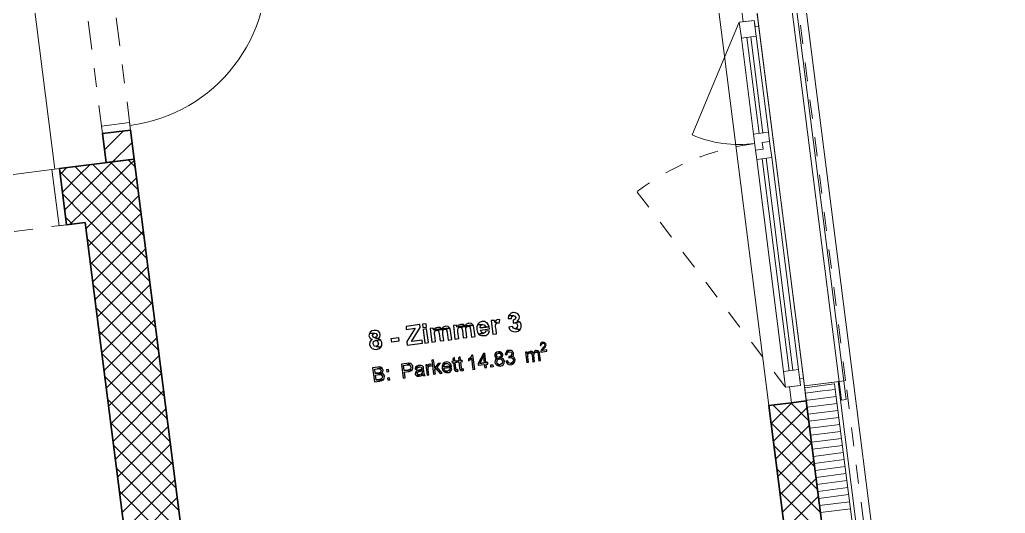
# Model space of a CAD drawing. Header units: metres. Extents: x 2713679.5 to 2713747.3, y 1226017.1 to 1226104.2.
# Drawn here: x 2713694.25 to 2713699.47, y 1226085.16 to 1226087.78 of the extents above; entities that cross this region are included whole.
import ezdxf

# ---------------------------------------------------------------- set-up
doc = ezdxf.new("R2010")
doc.units = ezdxf.units.M
doc.header["$MEASUREMENT"] = 0
doc.linetypes.add('Strich 2_1mm', pattern=[0.15, 0.1, -0.05])
doc.linetypes.add('Strichpunkt 3_1_1mm Achsen', pattern=[0.25, 0.15, -0.05, 0, -0.05])
doc.layers.add('plangrafiken', color=251, linetype='Continuous')
doc.layers.add('waende_stuetzen', color=250, linetype='Continuous')
doc.layers.add('texte', color=7, linetype='Continuous', true_color=0x000000)

msp = doc.modelspace()

# ---------------------------------------------------------------- linework, layer by layer
at = {"layer": 'plangrafiken', "color": 7, "linetype": 'Continuous', "lineweight": 13}
for p, q in [((2713698.3318, 1226087.9022), (2713698.6037, 1226085.7593)), ((2713698.6285, 1226085.7625), (2713698.3566, 1226087.9053)), ((2713698.6037, 1226085.7593), (2713698.6285, 1226085.7625))]:
    msp.add_line(p, q, dxfattribs=at)
at = {"layer": 'texte'}
for points in [[(2713696.8381, 1226086.2067), (2713696.8357, 1226086.1932), (2713696.854, 1226086.1932), (2713696.8565, 1226086.203), (2713696.865, 1226086.2079)], [(2713696.8638, 1226086.2238), (2713696.8614, 1226086.2238), (2713696.8491, 1226086.2189), (2713696.8479, 1226086.2177), (2713696.8393, 1226086.2091), (2713696.8381, 1226086.2067), (2713696.865, 1226086.2079), (2713696.8724, 1226086.2055), (2713696.8773, 1226086.1981), (2713696.8736, 1226086.1883), (2713696.8626, 1226086.1834), (2713696.8626, 1226086.1675), (2713696.8712, 1226086.17), (2713696.8968, 1226086.1749), (2713696.8846, 1226086.1798), (2713696.8858, 1226086.181), (2713696.8944, 1226086.1908), (2713696.8956, 1226086.2018), (2713696.8944, 1226086.2079), (2713696.8871, 1226086.2177), (2713696.876, 1226086.2226)], [(2713696.367, 1226086.1602), (2713696.2948, 1226086.1504), (2713696.2961, 1226086.1345), (2713696.3426, 1226086.1406), (2713696.2985, 1226086.0696), (2713696.301, 1226086.0513), (2713696.3817, 1226086.0611), (2713696.3793, 1226086.0782), (2713696.323, 1226086.0709), (2713696.3695, 1226086.1443)], [(2713696.4013, 1226086.1639), (2713696.3817, 1226086.1626), (2713696.3842, 1226086.1443), (2713696.4025, 1226086.1467)], [(2713696.5041, 1226086.1516), (2713696.4931, 1226086.1467), (2713696.4918, 1226086.1467), (2713696.4833, 1226086.1369), (2713696.5273, 1226086.1418), (2713696.5175, 1226086.1504), (2713696.5175, 1226086.1504)], [(2713696.5628, 1226086.1577), (2713696.5457, 1226086.1553), (2713696.5542, 1226086.0831), (2713696.5738, 1226086.0855), (2713696.5689, 1226086.121), (2713696.5689, 1226086.1235), (2713696.5689, 1226086.1357), (2713696.5726, 1226086.1431), (2713696.5812, 1226086.1467), (2713696.624, 1226086.1516), (2713696.6509, 1226086.1577), (2713696.6069, 1226086.1528), (2713696.564, 1226086.148)], [(2713696.5848, 1226086.1614), (2713696.5848, 1226086.1614), (2713696.5726, 1226086.1565), (2713696.564, 1226086.148), (2713696.6069, 1226086.1528), (2713696.5971, 1226086.1602)], [(2713696.624, 1226086.1516), (2713696.5812, 1226086.1467), (2713696.5861, 1226086.1455), (2713696.5897, 1226086.1418), (2713696.591, 1226086.1406), (2713696.5934, 1226086.1284), (2713696.5983, 1226086.0892), (2713696.6166, 1226086.0917), (2713696.613, 1226086.1259), (2713696.6118, 1226086.1284), (2713696.6118, 1226086.1406), (2713696.6166, 1226086.148)], [(2713696.6277, 1226086.1675), (2713696.6154, 1226086.1626), (2713696.6154, 1226086.1626), (2713696.6069, 1226086.1528), (2713696.6509, 1226086.1577), (2713696.6411, 1226086.1651), (2713696.6399, 1226086.1663)], [(2713696.6509, 1226086.1577), (2713696.624, 1226086.1516), (2713696.6326, 1226086.1492), (2713696.6326, 1226086.148), (2713696.6362, 1226086.1357), (2713696.6411, 1226086.0941), (2713696.6607, 1226086.0966), (2713696.6546, 1226086.1431), (2713696.6546, 1226086.1455)], [(2713696.6729, 1226086.159), (2713696.6693, 1226086.148), (2713696.6693, 1226086.1333), (2713696.6693, 1226086.1333), (2713696.6729, 1226086.1198), (2713696.6791, 1226086.11), (2713696.7072, 1226086.1149), (2713696.695, 1226086.1186), (2713696.695, 1226086.1198), (2713696.6888, 1226086.1308), (2713696.7366, 1226086.1369), (2713696.7353, 1226086.148), (2713696.6876, 1226086.1431), (2713696.6876, 1226086.1431), (2713696.6901, 1226086.1553), (2713696.6999, 1226086.1614)], [(2713696.6974, 1226086.1761), (2713696.6962, 1226086.1761), (2713696.6839, 1226086.1712), (2713696.6754, 1226086.1626), (2713696.6729, 1226086.159), (2713696.6999, 1226086.1614), (2713696.7109, 1226086.159), (2713696.7109, 1226086.1577), (2713696.717, 1226086.1467), (2713696.6876, 1226086.1431), (2713696.7353, 1226086.148), (2713696.7304, 1226086.1602), (2713696.7243, 1226086.1688), (2713696.7219, 1226086.17), (2713696.7109, 1226086.1761)], [(2713696.7635, 1226086.1822), (2713696.7463, 1226086.181), (2713696.7549, 1226086.1088), (2713696.7745, 1226086.1112), (2713696.772, 1226086.1333), (2713696.7696, 1226086.148), (2713696.7696, 1226086.1577), (2713696.7733, 1226086.1663), (2713696.7794, 1226086.1688), (2713696.7647, 1226086.1724)], [(2713696.7806, 1226086.1871), (2713696.772, 1226086.1834), (2713696.7647, 1226086.1724), (2713696.7794, 1226086.1688), (2713696.7892, 1226086.1675), (2713696.7928, 1226086.1847), (2713696.7928, 1226086.1847)], [(2713696.8589, 1226086.1504), (2713696.8406, 1226086.1467), (2713696.8442, 1226086.1357), (2713696.8528, 1226086.1272), (2713696.8638, 1226086.1235), (2713696.8773, 1226086.1223), (2713696.8773, 1226086.1223), (2713696.8895, 1226086.1259), (2713696.8993, 1226086.1345), (2713696.8748, 1226086.1382), (2713696.865, 1226086.1406)], [(2713696.8968, 1226086.1749), (2713696.8712, 1226086.17), (2713696.8809, 1226086.1675), (2713696.8858, 1226086.1565), (2713696.8858, 1226086.1565), (2713696.8834, 1226086.1443), (2713696.8748, 1226086.1382), (2713696.8993, 1226086.1345), (2713696.9054, 1226086.1455), (2713696.9054, 1226086.1577), (2713696.9054, 1226086.1614), (2713696.8993, 1226086.1724)], [(2713696.1003, 1226086.1125), (2713696.0978, 1226086.1002), (2713696.1027, 1226086.0892), (2713696.104, 1226086.088), (2713696.115, 1226086.0819), (2713696.1113, 1226086.0794), (2713696.104, 1226086.0696), (2713696.1027, 1226086.0672), (2713696.1015, 1226086.055), (2713696.1015, 1226086.0537), (2713696.1064, 1226086.0415), (2713696.115, 1226086.0329), (2713696.1248, 1226086.0293), (2713696.1382, 1226086.028), (2713696.1382, 1226086.028), (2713696.1517, 1226086.0329), (2713696.1602, 1226086.0403), (2713696.1358, 1226086.0439), (2713696.126, 1226086.0464), (2713696.1248, 1226086.0476), (2713696.1199, 1226086.0586), (2713696.1223, 1226086.0696), (2713696.1321, 1226086.0758), (2713696.1578, 1226086.0794), (2713696.1468, 1226086.0855), (2713696.1468, 1226086.0855), (2713696.1297, 1226086.0904), (2713696.1211, 1226086.0929), (2713696.1162, 1226086.1015), (2713696.1186, 1226086.11), (2713696.1272, 1226086.1149)], [(2713696.1248, 1226086.1296), (2713696.1138, 1226086.1272), (2713696.104, 1226086.1198), (2713696.1003, 1226086.1125), (2713696.1272, 1226086.1149), (2713696.1358, 1226086.1125), (2713696.1407, 1226086.1039), (2713696.1382, 1226086.0953), (2713696.1297, 1226086.0904), (2713696.1468, 1226086.0855), (2713696.1554, 1226086.0953), (2713696.1554, 1226086.0953), (2713696.1578, 1226086.1076), (2713696.1554, 1226086.1161), (2713696.148, 1226086.1259), (2713696.1382, 1226086.1296)], [(2713696.4037, 1226086.1369), (2713696.3854, 1226086.1345), (2713696.394, 1226086.0623), (2713696.4135, 1226086.0647)], [(2713696.4392, 1226086.1418), (2713696.4221, 1226086.1394), (2713696.4319, 1226086.0672), (2713696.4502, 1226086.0696), (2713696.4466, 1226086.1051), (2713696.4453, 1226086.1076), (2713696.4453, 1226086.1198), (2713696.4502, 1226086.1272), (2713696.4576, 1226086.1308), (2713696.5004, 1226086.1357), (2713696.5273, 1226086.1418), (2713696.4833, 1226086.1369), (2713696.4405, 1226086.132)], [(2713696.4625, 1226086.1455), (2713696.4613, 1226086.1455), (2713696.4502, 1226086.1418), (2713696.4405, 1226086.132), (2713696.4833, 1226086.1369), (2713696.4747, 1226086.1443)], [(2713696.5004, 1226086.1357), (2713696.4576, 1226086.1308), (2713696.4637, 1226086.1296), (2713696.4674, 1226086.1259), (2713696.4674, 1226086.1259), (2713696.4698, 1226086.1125), (2713696.4747, 1226086.0733), (2713696.4943, 1226086.0758), (2713696.4894, 1226086.11), (2713696.4894, 1226086.1125), (2713696.4894, 1226086.1247), (2713696.4931, 1226086.1333)], [(2713696.5273, 1226086.1418), (2713696.5004, 1226086.1357), (2713696.509, 1226086.1333), (2713696.509, 1226086.132), (2713696.5126, 1226086.1198), (2713696.5175, 1226086.0782), (2713696.5371, 1226086.0807), (2713696.531, 1226086.1272), (2713696.531, 1226086.1296)], [(2713696.7182, 1226086.1272), (2713696.7145, 1226086.1186), (2713696.7072, 1226086.1149), (2713696.6791, 1226086.11), (2713696.6839, 1226086.1063), (2713696.695, 1226086.1015), (2713696.7084, 1226086.1015), (2713696.717, 1226086.1027), (2713696.728, 1226086.1088), (2713696.7317, 1226086.1137), (2713696.7378, 1226086.1259)], [(2713696.1578, 1226086.0794), (2713696.1321, 1226086.0758), (2713696.1419, 1226086.0733), (2713696.148, 1226086.0623), (2713696.148, 1226086.0611), (2713696.1456, 1226086.0488), (2713696.1358, 1226086.0439), (2713696.1602, 1226086.0403), (2713696.1664, 1226086.0501), (2713696.1664, 1226086.0635), (2713696.1664, 1226086.066), (2713696.1602, 1226086.0782)], [(2713696.219, 1226086.0672), (2713696.2165, 1226086.0868), (2713696.2545, 1226086.0917), (2713696.2569, 1226086.0721), (2713696.219, 1226086.0672)], [(2713697.0204, 1226086.0672), (2713697.0143, 1226086.0647), (2713697.0094, 1226086.0611), (2713697.007, 1226086.0574), (2713697.0057, 1226086.0501), (2713697.0119, 1226086.0501), (2713697.0119, 1226086.0525), (2713697.0143, 1226086.0586), (2713697.0143, 1226086.0586), (2713697.0204, 1226086.0611), (2713697.0314, 1226086.0635), (2713697.0266, 1226086.066)], [(2713697.0314, 1226086.0635), (2713697.0204, 1226086.0611), (2713697.0217, 1226086.0611), (2713697.0278, 1226086.0599), (2713697.0278, 1226086.0599), (2713697.0314, 1226086.0537), (2713697.0314, 1226086.0525), (2713697.029, 1226086.0464), (2713697.029, 1226086.0452), (2713697.0253, 1226086.0415), (2713697.0192, 1226086.0354), (2713697.0168, 1226086.0317), (2713697.0131, 1226086.0268), (2713697.0119, 1226086.0256), (2713697.0094, 1226086.0195), (2713697.0094, 1226086.0146), (2713697.0412, 1226086.0195), (2713697.0412, 1226086.0256), (2713697.0168, 1226086.0219), (2713697.0192, 1226086.0256), (2713697.0204, 1226086.0268), (2713697.0253, 1226086.0329), (2713697.0302, 1226086.0378), (2713697.0339, 1226086.0427), (2713697.0339, 1226086.0427), (2713697.0363, 1226086.0488), (2713697.0376, 1226086.055), (2713697.0363, 1226086.0586)], [(2713696.6497, 1226085.9987), (2713696.6436, 1226085.9987), (2713696.6423, 1226085.9962), (2713696.6374, 1226085.9877), (2713696.6326, 1226085.9828), (2713696.6423, 1226085.9815), (2713696.6497, 1226085.9228), (2713696.6595, 1226085.924)], [(2713696.7121, 1226086.0072), (2713696.7047, 1226086.006), (2713696.6766, 1226085.9534), (2713696.6778, 1226085.9448), (2713696.7096, 1226085.9485), (2713696.7121, 1226085.9314), (2713696.7207, 1226085.9326), (2713696.7194, 1226085.9497), (2713696.7292, 1226085.951), (2713696.728, 1226085.9595), (2713696.7182, 1226085.9583), (2713696.6852, 1226085.9546), (2713696.7047, 1226085.9913)], [(2713696.7121, 1226086.0072), (2713696.7047, 1226085.9913), (2713696.7084, 1226085.9571), (2713696.6852, 1226085.9546), (2713696.7182, 1226085.9583)], [(2713696.7843, 1226086.0158), (2713696.7769, 1226086.0146), (2713696.7696, 1226086.0085), (2713696.7659, 1226086.0036), (2713696.7647, 1226085.995), (2713696.7647, 1226085.995), (2713696.7696, 1226085.9852), (2713696.7696, 1226085.9852), (2713696.7782, 1226085.9803), (2713696.7757, 1226085.9791), (2713696.7892, 1226085.9779), (2713696.7916, 1226085.9779), (2713696.8002, 1226085.9754), (2713696.8026, 1226085.973), (2713696.8063, 1226085.9644), (2713696.8063, 1226085.962), (2713696.8039, 1226085.9534), (2713696.8014, 1226085.9522), (2713696.7928, 1226085.9473), (2713696.7757, 1226085.9448), (2713696.7757, 1226085.9448), (2713696.7843, 1226085.9412), (2713696.7941, 1226085.9399), (2713696.7941, 1226085.9399), (2713696.8039, 1226085.9436), (2713696.8112, 1226085.9485), (2713696.8149, 1226085.9558), (2713696.8161, 1226085.9656), (2713696.8149, 1226085.9693), (2713696.81, 1226085.9779), (2713696.8088, 1226085.9791), (2713696.799, 1226085.9828), (2713696.8002, 1226085.984), (2713696.788, 1226085.9852), (2713696.788, 1226085.9852), (2713696.7794, 1226085.9877), (2713696.7745, 1226085.9962), (2713696.7769, 1226086.0048), (2713696.7855, 1226086.0085), (2713696.8002, 1226086.0121), (2713696.7941, 1226086.0158)], [(2713696.8002, 1226086.0121), (2713696.7855, 1226086.0085), (2713696.7941, 1226086.006), (2713696.799, 1226085.9987), (2713696.7965, 1226085.9901), (2713696.788, 1226085.9852), (2713696.8002, 1226085.984), (2713696.8063, 1226085.9901), (2713696.8088, 1226085.9999), (2713696.8063, 1226086.0048)], [(2713696.8271, 1226086.017), (2713696.8234, 1226086.0109), (2713696.821, 1226086.0011), (2713696.8308, 1226086.0011), (2713696.8308, 1226086.0023), (2713696.8332, 1226086.0121), (2713696.8332, 1226086.0121), (2713696.8418, 1226086.0158)], [(2713696.8406, 1226086.0231), (2713696.8344, 1226086.0219), (2713696.8271, 1226086.017), (2713696.8418, 1226086.0158), (2713696.8516, 1226086.0134), (2713696.8552, 1226086.006), (2713696.8565, 1226086.0048), (2713696.8528, 1226085.9962), (2713696.8516, 1226085.995), (2713696.8418, 1226085.9913), (2713696.8577, 1226085.9913), (2713696.8638, 1226085.9975), (2713696.865, 1226086.0072), (2713696.865, 1226086.0072), (2713696.8614, 1226086.0158), (2713696.8601, 1226086.017), (2713696.8528, 1226086.0219), (2713696.8504, 1226086.0231)], [(2713696.9372, 1226086.0146), (2713696.9287, 1226086.0134), (2713696.9348, 1226085.9595), (2713696.9446, 1226085.9607), (2713696.9409, 1226085.9889), (2713696.9409, 1226085.9901), (2713696.9409, 1226085.9999), (2713696.9446, 1226086.0072), (2713696.9372, 1226086.0072)], [(2713696.9531, 1226086.0183), (2713696.9531, 1226086.0183), (2713696.9433, 1226086.0146), (2713696.9372, 1226086.0072), (2713696.9446, 1226086.0072), (2713696.9519, 1226086.0097), (2713696.9629, 1226086.017), (2713696.9629, 1226086.017)], [(2713696.9629, 1226086.017), (2713696.9519, 1226086.0097), (2713696.9593, 1226086.0072), (2713696.969, 1226086.0109)], [(2713696.9849, 1226086.0219), (2713696.9837, 1226086.0219), (2713696.9752, 1226086.0183), (2713696.969, 1226086.0109), (2713696.9593, 1226086.0072), (2713696.9629, 1226085.9987), (2713696.9678, 1226085.9632), (2713696.9764, 1226085.9644), (2713696.9727, 1226085.9962), (2713696.9727, 1226085.9999), (2713696.9752, 1226086.0085), (2713696.9752, 1226086.0097), (2713696.9837, 1226086.0134), (2713696.9972, 1226086.0195), (2713696.9947, 1226086.0207)], [(2713696.9972, 1226086.0195), (2713696.9837, 1226086.0134), (2713696.9898, 1226086.0134), (2713696.9935, 1226086.0097), (2713696.9947, 1226086.0011), (2713696.9996, 1226085.9681), (2713697.0082, 1226085.9693), (2713697.0033, 1226086.006), (2713697.0021, 1226086.0121)], [(2713696.2985, 1226085.9546), (2713696.2704, 1226085.951), (2713696.2802, 1226085.8763), (2713696.2899, 1226085.8775), (2713696.2863, 1226085.9081), (2713696.3059, 1226085.9106), (2713696.3108, 1226085.9118), (2713696.3205, 1226085.9142), (2713696.3267, 1226085.9204), (2713696.2851, 1226085.9167), (2713696.2814, 1226085.9436), (2713696.301, 1226085.9461), (2713696.3205, 1226085.9534), (2713696.3205, 1226085.9534), (2713696.3108, 1226085.9558), (2713696.3095, 1226085.9558)], [(2713696.3205, 1226085.9534), (2713696.301, 1226085.9461), (2713696.3095, 1226085.9461), (2713696.3169, 1226085.9424), (2713696.3205, 1226085.935), (2713696.3205, 1226085.9338), (2713696.3181, 1226085.924), (2713696.3144, 1226085.9228), (2713696.3046, 1226085.9191), (2713696.2851, 1226085.9167), (2713696.3267, 1226085.9204), (2713696.3303, 1226085.9265), (2713696.3303, 1226085.9363), (2713696.3303, 1226085.9375), (2713696.3267, 1226085.9461)], [(2713696.3646, 1226085.9436), (2713696.3609, 1226085.9424), (2713696.3524, 1226085.9399), (2713696.3524, 1226085.9399), (2713696.345, 1226085.9338), (2713696.3634, 1226085.935), (2713696.3658, 1226085.9363), (2713696.3744, 1226085.9338), (2713696.378, 1226085.9265), (2713696.378, 1226085.924), (2713696.3732, 1226085.9216), (2713696.3621, 1226085.9191), (2713696.3548, 1226085.9167), (2713696.3793, 1226085.9167), (2713696.3793, 1226085.913), (2713696.3793, 1226085.9045), (2713696.3744, 1226085.8971), (2713696.3829, 1226085.8959), (2713696.3854, 1226085.8898), (2713696.3952, 1226085.891), (2713696.3915, 1226085.8971), (2713696.3915, 1226085.9008), (2713696.3891, 1226085.913), (2713696.3878, 1226085.9253), (2713696.3866, 1226085.9338), (2713696.3829, 1226085.9399), (2713696.3756, 1226085.9436), (2713696.3744, 1226085.9436)], [(2713696.4074, 1226085.9473), (2713696.3988, 1226085.9461), (2713696.4062, 1226085.8922), (2713696.4148, 1226085.8934), (2713696.4111, 1226085.9216), (2713696.4111, 1226085.9228), (2713696.4123, 1226085.9326), (2713696.4148, 1226085.9387), (2713696.4196, 1226085.9412), (2713696.4086, 1226085.9399)], [(2713696.4184, 1226085.9497), (2713696.4135, 1226085.9473), (2713696.4086, 1226085.9399), (2713696.4196, 1226085.9412), (2713696.427, 1226085.9399), (2713696.4282, 1226085.9485), (2713696.4282, 1226085.9485)], [(2713696.4405, 1226085.973), (2713696.4319, 1226085.9718), (2713696.4405, 1226085.8971), (2713696.4502, 1226085.8983), (2713696.4478, 1226085.9191), (2713696.4527, 1226085.9265), (2713696.4466, 1226085.9302)], [(2713696.4772, 1226085.9558), (2713696.4649, 1226085.9546), (2713696.4466, 1226085.9302), (2713696.4527, 1226085.9265), (2713696.4747, 1226085.9008), (2713696.4857, 1226085.9032), (2713696.4588, 1226085.9338)], [(2713696.4906, 1226085.9522), (2713696.4894, 1226085.9485), (2713696.4857, 1226085.9399), (2713696.4869, 1226085.9302), (2713696.4869, 1226085.9265), (2713696.4906, 1226085.9167), (2713696.4955, 1226085.9106), (2713696.5151, 1226085.913), (2713696.5114, 1226085.913), (2713696.5029, 1226085.9155), (2713696.4992, 1226085.9191), (2713696.4955, 1226085.9289), (2713696.5359, 1226085.9338), (2713696.5359, 1226085.9363), (2713696.5359, 1226085.9399), (2713696.4955, 1226085.9363), (2713696.4955, 1226085.9399), (2713696.4992, 1226085.9485), (2713696.5004, 1226085.9497), (2713696.509, 1226085.9534)], [(2713696.5077, 1226085.962), (2713696.5065, 1226085.9607), (2713696.498, 1226085.9583), (2713696.4906, 1226085.9522), (2713696.509, 1226085.9534), (2713696.5126, 1226085.9546), (2713696.5212, 1226085.9497), (2713696.5212, 1226085.9497), (2713696.5261, 1226085.9399), (2713696.4955, 1226085.9363), (2713696.5359, 1226085.9399), (2713696.5322, 1226085.9497), (2713696.5261, 1226085.9558), (2713696.5261, 1226085.9571), (2713696.5175, 1226085.9607)], [(2713696.5518, 1226085.9852), (2713696.5432, 1226085.9779), (2713696.5457, 1226085.9656), (2713696.5383, 1226085.9644), (2713696.5396, 1226085.9571), (2713696.5469, 1226085.9583), (2713696.5506, 1226085.9265), (2713696.5506, 1226085.9253), (2713696.553, 1226085.9167), (2713696.5653, 1226085.9204), (2713696.5628, 1226085.9216), (2713696.5604, 1226085.9228), (2713696.5591, 1226085.9277), (2713696.5555, 1226085.9595), (2713696.564, 1226085.9607), (2713696.564, 1226085.9669), (2713696.5542, 1226085.9656)], [(2713696.5812, 1226085.9889), (2713696.5726, 1226085.9815), (2713696.5738, 1226085.9681), (2713696.5677, 1226085.9681), (2713696.5689, 1226085.9607), (2713696.575, 1226085.962), (2713696.5787, 1226085.9302), (2713696.5787, 1226085.9289), (2713696.5812, 1226085.9204), (2713696.5946, 1226085.924), (2713696.591, 1226085.9253), (2713696.5897, 1226085.9265), (2713696.5885, 1226085.9314), (2713696.5848, 1226085.9632), (2713696.5934, 1226085.9644), (2713696.5922, 1226085.9705), (2713696.5836, 1226085.9693)], [(2713696.6326, 1226085.9828), (2713696.6252, 1226085.9766), (2713696.6264, 1226085.9681), (2713696.6264, 1226085.9681), (2713696.635, 1226085.9742), (2713696.6362, 1226085.9742), (2713696.6423, 1226085.9815)], [(2713696.7451, 1226085.935), (2713696.7439, 1226085.9461), (2713696.7549, 1226085.9473), (2713696.7561, 1226085.9363), (2713696.7451, 1226085.935)], [(2713696.7757, 1226085.9791), (2713696.7684, 1226085.973), (2713696.7671, 1226085.9693), (2713696.7659, 1226085.9595), (2713696.7696, 1226085.9522), (2713696.7757, 1226085.9448), (2713696.7928, 1226085.9473), (2713696.7855, 1226085.9485), (2713696.7782, 1226085.9534), (2713696.7757, 1226085.9607), (2713696.7757, 1226085.9632), (2713696.7794, 1226085.973), (2713696.7806, 1226085.9742), (2713696.7892, 1226085.9779)], [(2713696.8332, 1226085.9681), (2713696.8247, 1226085.9656), (2713696.8271, 1226085.9583), (2713696.8344, 1226085.951), (2713696.8406, 1226085.9485), (2713696.8516, 1226085.9473), (2713696.8516, 1226085.9473), (2713696.8614, 1226085.951), (2713696.8675, 1226085.9571), (2713696.8504, 1226085.9546), (2713696.8491, 1226085.9546), (2713696.8406, 1226085.9571), (2713696.8381, 1226085.9595)], [(2713696.8406, 1226085.9913), (2713696.8406, 1226085.984), (2713696.8467, 1226085.9852), (2713696.8565, 1226085.9901), (2713696.8577, 1226085.9913), (2713696.8418, 1226085.9913)], [(2713696.8565, 1226085.9901), (2713696.8467, 1226085.9852), (2713696.8491, 1226085.9852), (2713696.8577, 1226085.9828), (2713696.8589, 1226085.9815), (2713696.8638, 1226085.973), (2713696.8638, 1226085.9693), (2713696.8601, 1226085.9607), (2713696.8589, 1226085.9595), (2713696.8504, 1226085.9546), (2713696.8675, 1226085.9571), (2713696.8724, 1226085.9644), (2713696.8736, 1226085.9742), (2713696.8724, 1226085.9779), (2713696.8675, 1226085.9852), (2713696.8663, 1226085.9877)], [(2713696.1456, 1226085.935), (2713696.1174, 1226085.9314), (2713696.1272, 1226085.8567), (2713696.1554, 1226085.8604), (2713696.1578, 1226085.8616), (2713696.1664, 1226085.8641), (2713696.1749, 1226085.8677), (2713696.1358, 1226085.8665), (2713696.1321, 1226085.8922), (2713696.1492, 1226085.8947), (2713696.1725, 1226085.8983), (2713696.1639, 1226085.902), (2713696.1639, 1226085.902), (2713696.1309, 1226085.902), (2713696.1284, 1226085.924), (2713696.1431, 1226085.9253), (2713696.1676, 1226085.9289), (2713696.159, 1226085.935), (2713696.1554, 1226085.935)], [(2713696.1676, 1226085.9289), (2713696.1431, 1226085.9253), (2713696.1456, 1226085.9265), (2713696.1541, 1226085.9265), (2713696.1602, 1226085.9228), (2713696.1627, 1226085.9167), (2713696.1615, 1226085.9106), (2713696.1566, 1226085.9057), (2713696.1468, 1226085.9032), (2713696.1309, 1226085.902), (2713696.1639, 1226085.902), (2713696.1713, 1226085.9094), (2713696.1725, 1226085.9191), (2713696.1725, 1226085.9191), (2713696.1676, 1226085.9289)], [(2713696.1725, 1226085.8983), (2713696.1492, 1226085.8947), (2713696.1505, 1226085.8947), (2713696.1602, 1226085.8947), (2713696.1664, 1226085.891), (2713696.17, 1226085.8849), (2713696.1688, 1226085.8775), (2713696.1664, 1226085.8739), (2713696.1602, 1226085.8702), (2713696.1541, 1226085.869), (2713696.1358, 1226085.8665), (2713696.1749, 1226085.8677), (2713696.1786, 1226085.8763), (2713696.1786, 1226085.8763), (2713696.1798, 1226085.8861), (2713696.1798, 1226085.8886), (2713696.1749, 1226085.8971)], [(2713696.2019, 1226085.9216), (2713696.1908, 1226085.9204), (2713696.1921, 1226085.9094), (2713696.2031, 1226085.9106)], [(2713696.345, 1226085.9338), (2713696.345, 1226085.9326), (2713696.3426, 1226085.924), (2713696.3511, 1226085.924), (2713696.3548, 1226085.9326), (2713696.3548, 1226085.9326), (2713696.3634, 1226085.935)], [(2713696.3548, 1226085.9167), (2713696.3487, 1226085.9118), (2713696.345, 1226085.9069), (2713696.3438, 1226085.8996), (2713696.3438, 1226085.8959), (2713696.3499, 1226085.8886), (2713696.3658, 1226085.8934), (2713696.3572, 1226085.8947), (2713696.3536, 1226085.9008), (2713696.3536, 1226085.9057), (2713696.3572, 1226085.9081), (2713696.3646, 1226085.9118), (2713696.3707, 1226085.913), (2713696.3793, 1226085.9167)], [(2713696.3744, 1226085.8971), (2713696.3658, 1226085.8934), (2713696.3499, 1226085.8886), (2713696.3536, 1226085.8861), (2713696.3634, 1226085.8861), (2713696.3646, 1226085.8861), (2713696.3744, 1226085.8886), (2713696.3756, 1226085.8898), (2713696.3829, 1226085.8959)], [(2713696.5273, 1226085.9253), (2713696.5273, 1226085.9253), (2713696.5224, 1226085.9167), (2713696.5151, 1226085.913), (2713696.4955, 1226085.9106), (2713696.4967, 1226085.9094), (2713696.5053, 1226085.9057), (2713696.5151, 1226085.9057), (2713696.5224, 1226085.9069), (2713696.531, 1226085.9118), (2713696.5334, 1226085.9167), (2713696.5371, 1226085.9253)], [(2713696.5689, 1226085.9216), (2713696.5653, 1226085.9204), (2713696.553, 1226085.9167), (2713696.5567, 1226085.913), (2713696.5653, 1226085.9118), (2713696.5714, 1226085.9142)], [(2713696.5983, 1226085.9253), (2713696.5946, 1226085.924), (2713696.5812, 1226085.9204), (2713696.5861, 1226085.9167), (2713696.5934, 1226085.9155), (2713696.6007, 1226085.9179)], [(2713696.2067, 1226085.8775), (2713696.197, 1226085.8763), (2713696.1982, 1226085.8665), (2713696.208, 1226085.8677)]]:
    msp.add_lwpolyline(points, close=True, dxfattribs=at)
at = {"layer": 'waende_stuetzen', "color": 7, "linetype": 'Continuous', "lineweight": 18}
for p, q in [((2713700.7342, 1226067.5023), (2713697.5257, 1226092.7845)), ((2713698.92, 1226081.7976), (2713697.5257, 1226092.7845)), ((2713698.606, 1226085.8604), (2713698.4076, 1226085.8353)), ((2713698.5664, 1226085.8554), (2713698.4076, 1226085.8353)), ((2713698.4076, 1226085.8353), (2713698.4177, 1226085.7559)), ((2713698.4076, 1226085.8353), (2713698.4089, 1226085.8253)), ((2713698.5651, 1226085.8452), (2713698.4089, 1226085.8253)), ((2713698.5651, 1226085.8452), (2713698.5676, 1226085.8455)), ((2713698.5862, 1226085.8579), (2713698.5664, 1226085.8554)), ((2713698.5764, 1226085.776), (2713698.5676, 1226085.8455)), ((2713699.1087, 1226081.7409), (2713698.5862, 1226085.8579)), ((2713698.6259, 1226085.863), (2713698.606, 1226085.8604)), ((2713698.4089, 1226085.8253), (2713698.4177, 1226085.7559)), ((2713700.8544, 1226066.5549), (2713698.4177, 1226085.7559)), ((2713699.0788, 1226081.8178), (2713698.5764, 1226085.776))]:
    msp.add_line(p, q, dxfattribs=at)
at = {"layer": 'waende_stuetzen', "color": 7, "linetype": 'Strichpunkt 3_1_1mm Achsen', "lineweight": 13}
for p, q in [((2713694.6847, 1226087.1722), (2713694.5739, 1226088.0452)), ((2713694.8335, 1226087.1911), (2713694.7227, 1226088.0641)), ((2713693.5218, 1226086.566), (2713694.494, 1226086.6893))]:
    msp.add_line(p, q, dxfattribs=at)
at = {"layer": 'waende_stuetzen', "color": 7, "linetype": 'Continuous', "lineweight": 13}
for p, q in [((2713694.4314, 1226086.9838), (2713694.3143, 1226087.9064)), ((2713698.2193, 1226085.7307), (2713697.9524, 1226087.8338)), ((2713698.0821, 1226087.7646), (2713698.0714, 1226087.849)), ((2713698.1508, 1226087.859), (2713698.1659, 1226087.74)), ((2713698.0623, 1226087.7621), (2713698.1417, 1226087.7722)), ((2713698.1417, 1226087.7722), (2713698.0821, 1226087.7646)), ((2713698.1461, 1226087.7375), (2713698.1417, 1226087.7722)), ((2713698.1417, 1226087.7722), (2713698.1524, 1226087.6879)), ((2713698.4076, 1226085.8353), (2713698.1609, 1226087.7797)), ((2713698.6656, 1226085.868), (2713698.4188, 1226087.8124)), ((2713698.0623, 1226087.7621), (2713697.8117, 1226087.1651)), ((2713698.073, 1226087.6778), (2713698.0623, 1226087.7621)), ((2713698.1659, 1226087.74), (2713698.1461, 1226087.7375)), ((2713698.1659, 1226087.74), (2713698.4026, 1226085.8749)), ((2713698.1524, 1226087.6879), (2713698.073, 1226087.6778)), ((2713698.1375, 1226087.1694), (2713698.073, 1226087.6778)), ((2713698.1673, 1226087.1731), (2713698.1028, 1226087.6816)), ((2713698.1226, 1226087.6841), (2713698.1871, 1226087.1757)), ((2713698.1524, 1226087.6879), (2713698.2169, 1226087.1794)), ((2713694.6797, 1226087.2119), (2713694.8285, 1226087.2308)), ((2713694.6847, 1226087.1722), (2713694.6797, 1226087.2119)), ((2713694.8285, 1226087.2308), (2713694.8335, 1226087.1911)), ((2713698.1375, 1226087.1694), (2713698.2169, 1226087.1794)), ((2713698.1482, 1226087.085), (2713698.1375, 1226087.1694)), ((2713698.2169, 1226087.1794), (2713698.2232, 1226087.1298)), ((2713698.1482, 1226087.085), (2713698.1879, 1226087.0901)), ((2713698.2232, 1226087.1298), (2713698.1835, 1226087.1248)), ((2713698.1835, 1226087.1248), (2713698.1879, 1226087.0901)), ((2713698.2232, 1226087.1298), (2713698.2339, 1226087.0455)), ((2713698.1545, 1226087.0354), (2713698.1482, 1226087.085)), ((2713698.2339, 1226087.0455), (2713698.1545, 1226087.0354)), ((2713698.3269, 1226085.9157), (2713698.1843, 1226087.0392)), ((2713698.2041, 1226087.0417), (2713698.3467, 1226085.9182)), ((2713698.2339, 1226087.0455), (2713698.3765, 1226085.922)), ((2713693.484, 1226086.8636), (2713694.4562, 1226086.9869)), ((2713694.4562, 1226086.9869), (2713694.4165, 1226086.9819)), ((2713698.2971, 1226085.9119), (2713698.1545, 1226087.0354)), ((2713694.4165, 1226086.9819), (2713694.4543, 1226086.6843)), ((2713694.4543, 1226086.6843), (2713694.494, 1226086.6893)), ((2713698.2971, 1226085.9119), (2713698.3765, 1226085.922)), ((2713698.3078, 1226085.8276), (2713698.2971, 1226085.9119)), ((2713698.3765, 1226085.922), (2713698.3872, 1226085.8377)), ((2713698.3872, 1226085.8377), (2713698.3078, 1226085.8276)), ((2713698.3276, 1226085.8301), (2713698.3872, 1226085.8377)), ((2713698.3827, 1226085.8724), (2713698.4026, 1226085.8749)), ((2713698.3872, 1226085.8377), (2713698.3827, 1226085.8724)), ((2713698.4026, 1226085.8749), (2713698.4177, 1226085.7559)), ((2713698.9301, 1226081.7183), (2713698.4076, 1226085.8353)), ((2713699.188, 1226081.751), (2713698.6656, 1226085.868)), ((2713698.3383, 1226085.7458), (2713698.3276, 1226085.8301))]:
    msp.add_line(p, q, dxfattribs=at)
at = {"layer": 'waende_stuetzen', "color": 7, "linetype": 'Strich 2_1mm', "lineweight": 13}
for p, q in [((2713698.6259, 1226085.863), (2713698.3791, 1226087.8074)), ((2713698.3078, 1226085.8276), (2713697.5197, 1226086.8647)), ((2713699.1483, 1226081.746), (2713698.6259, 1226085.863))]:
    msp.add_line(p, q, dxfattribs=at)
at = {"layer": 'waende_stuetzen', "color": 7, "linetype": 'Continuous', "lineweight": 35}
for p, q in [((2713694.8335, 1226087.1911), (2713694.6847, 1226087.1722)), ((2713694.6847, 1226087.1722), (2713694.7042, 1226087.0184)), ((2713694.853, 1226087.0373), (2713694.8335, 1226087.1911)), ((2713694.853, 1226087.0373), (2713694.5554, 1226086.9995)), ((2713694.7042, 1226087.0184), (2713694.853, 1226087.0373)), ((2713695.3025, 1226083.4957), (2713694.853, 1226087.0373)), ((2713694.5554, 1226086.9995), (2713694.4562, 1226086.9869)), ((2713694.4562, 1226086.9869), (2713694.494, 1226086.6893)), ((2713694.494, 1226086.6893), (2713694.5932, 1226086.7019)), ((2713694.5932, 1226086.7019), (2713695.1786, 1226082.0889)), ((2713698.3383, 1226085.7458), (2713698.2193, 1226085.7307)), ((2713698.2193, 1226085.7307), (2713698.4522, 1226083.8954)), ((2713698.4177, 1226085.7559), (2713698.3383, 1226085.7458)), ((2713698.4177, 1226085.7559), (2713698.92, 1226081.7976))]:
    msp.add_line(p, q, dxfattribs=at)
at = {"layer": 'waende_stuetzen', "color": 18, "linetype": 'Continuous', "lineweight": 0, "true_color": 0x000000}
for p, q in [((2713694.6956, 1226087.0859), (2713694.796, 1226087.1863)), ((2713694.7385, 1226087.0228), (2713694.8418, 1226087.126)), ((2713694.4601, 1226086.9564), (2713694.4956, 1226086.9919)), ((2713694.5581, 1226086.9782), (2713694.5388, 1226086.9974)), ((2713694.5615, 1226086.9518), (2713694.6171, 1226087.0074)), ((2713694.5734, 1226086.8576), (2713694.7385, 1226087.0228)), ((2713694.5853, 1226086.7635), (2713694.8319, 1226087.0101)), ((2713694.7448, 1226086.8976), (2713694.633, 1226087.0094)), ((2713694.7911, 1226086.9573), (2713694.7271, 1226087.0213)), ((2713694.8374, 1226087.0171), (2713694.8212, 1226087.0333)), ((2713694.8319, 1226087.0101), (2713694.8537, 1226087.0319)), ((2713694.8582, 1226086.9963), (2713694.8374, 1226087.0171)), ((2713694.5735, 1226086.8567), (2713694.4581, 1226086.9721)), ((2713694.472, 1226086.8623), (2713694.5615, 1226086.9518)), ((2713694.6985, 1226086.8378), (2713694.5581, 1226086.9782)), ((2713694.6352, 1226086.7072), (2713694.8656, 1226086.9377)), ((2713694.8736, 1226086.8748), (2713694.7911, 1226086.9573)), ((2713694.889, 1226086.7533), (2713694.7448, 1226086.8976)), ((2713694.5889, 1226086.7352), (2713694.4735, 1226086.8507)), ((2713694.484, 1226086.7682), (2713694.5734, 1226086.8576)), ((2713694.6522, 1226086.7781), (2713694.5735, 1226086.8567)), ((2713694.8072, 1226086.7291), (2713694.6985, 1226086.8378)), ((2713694.7566, 1226086.7227), (2713694.8776, 1226086.8436)), ((2713694.7131, 1226086.7171), (2713694.6522, 1226086.7781)), ((2713694.5248, 1226086.6932), (2713694.4889, 1226086.7292)), ((2713694.5137, 1226086.6918), (2713694.5853, 1226086.7635)), ((2713694.6058, 1226086.7183), (2713694.5889, 1226086.7352)), ((2713694.6212, 1226086.4811), (2713694.8781, 1226086.7381)), ((2713694.9045, 1226086.6318), (2713694.8072, 1226086.7291)), ((2713694.8781, 1226086.7381), (2713694.8895, 1226086.7495)), ((2713694.5973, 1226086.6694), (2713694.6352, 1226086.7072)), ((2713694.619, 1226086.7052), (2713694.6058, 1226086.7183)), ((2713694.6092, 1226086.5753), (2713694.7566, 1226086.7227)), ((2713694.9353, 1226086.3888), (2713694.619, 1226086.7052)), ((2713694.9199, 1226086.5103), (2713694.7131, 1226086.7171)), ((2713694.6331, 1226086.387), (2713694.9015, 1226086.6554)), ((2713694.9507, 1226086.2674), (2713694.6044, 1226086.6137)), ((2713694.6451, 1226086.2929), (2713694.9134, 1226086.5613)), ((2713694.9661, 1226086.1459), (2713694.6198, 1226086.4922)), ((2713694.657, 1226086.1988), (2713694.9254, 1226086.4671)), ((2713694.9816, 1226086.0244), (2713694.6352, 1226086.3708)), ((2713694.669, 1226086.1047), (2713694.9373, 1226086.373)), ((2713694.6809, 1226086.0105), (2713694.9493, 1226086.2789)), ((2713694.997, 1226085.9029), (2713694.6506, 1226086.2493)), ((2713694.6928, 1226085.9164), (2713694.9612, 1226086.1848)), ((2713695.0124, 1226085.7814), (2713694.666, 1226086.1278)), ((2713694.7048, 1226085.8223), (2713694.9731, 1226086.0906)), ((2713695.0278, 1226085.6599), (2713694.6814, 1226086.0063)), ((2713694.7167, 1226085.7282), (2713694.9851, 1226085.9965)), ((2713694.7287, 1226085.6341), (2713694.997, 1226085.9024)), ((2713695.0432, 1226085.5385), (2713694.6969, 1226085.8848)), ((2713694.7406, 1226085.5399), (2713695.009, 1226085.8083)), ((2713698.5039, 1226085.8081), (2713698.4125, 1226085.7965)), ((2713698.5713, 1226085.8166), (2713698.5039, 1226085.8081)), ((2713695.0586, 1226085.417), (2713694.7123, 1226085.7633)), ((2713698.2193, 1226085.7306), (2713698.2195, 1226085.7307)), ((2713698.2313, 1226085.6364), (2713698.341, 1226085.7462)), ((2713698.4464, 1226085.5293), (2713698.2422, 1226085.7336)), ((2713698.431, 1226085.6508), (2713698.3363, 1226085.7456)), ((2713698.4249, 1226085.7603), (2713698.4173, 1226085.7593)), ((2713698.5807, 1226085.7422), (2713698.422, 1226085.7221)), ((2713698.576, 1226085.7794), (2713698.4249, 1226085.7603)), ((2713694.7526, 1226085.4458), (2713695.0209, 1226085.7142)), ((2713698.2432, 1226085.5423), (2713698.4221, 1226085.7212)), ((2713698.5854, 1226085.705), (2713698.4267, 1226085.6849)), ((2713695.0741, 1226085.2955), (2713694.7277, 1226085.6419)), ((2713698.4619, 1226085.4079), (2713698.231, 1226085.6388)), ((2713698.2551, 1226085.4482), (2713698.434, 1226085.6271)), ((2713698.5902, 1226085.6678), (2713698.4314, 1226085.6477)), ((2713698.5949, 1226085.6306), (2713698.4361, 1226085.6105)), ((2713694.7645, 1226085.3517), (2713695.0329, 1226085.62)), ((2713698.5996, 1226085.5934), (2713698.4409, 1226085.5733)), ((2713694.7765, 1226085.2576), (2713695.0448, 1226085.5259)), ((2713698.2671, 1226085.3541), (2713698.446, 1226085.533)), ((2713698.6043, 1226085.5562), (2713698.4456, 1226085.5361)), ((2713695.0895, 1226085.174), (2713694.7431, 1226085.5204)), ((2713698.4773, 1226085.2864), (2713698.2464, 1226085.5173)), ((2713698.609, 1226085.519), (2713698.4503, 1226085.4989)), ((2713698.6138, 1226085.4818), (2713698.455, 1226085.4617)), ((2713694.7884, 1226085.1634), (2713695.0568, 1226085.4318)), ((2713698.279, 1226085.26), (2713698.4579, 1226085.4389)), ((2713698.6185, 1226085.4446), (2713698.4598, 1226085.4245)), ((2713695.1049, 1226085.0525), (2713694.7585, 1226085.3989)), ((2713698.4927, 1226085.1649), (2713698.2618, 1226085.3958)), ((2713698.6232, 1226085.4074), (2713698.4645, 1226085.3873)), ((2713698.6279, 1226085.3702), (2713698.4692, 1226085.3501)), ((2713694.8004, 1226085.0693), (2713695.0687, 1226085.3377)), ((2713698.291, 1226085.1658), (2713698.4699, 1226085.3447)), ((2713698.6326, 1226085.333), (2713698.4739, 1226085.3129)), ((2713695.1203, 1226084.931), (2713694.7739, 1226085.2774)), ((2713698.5081, 1226085.0434), (2713698.2772, 1226085.2743)), ((2713698.6374, 1226085.2958), (2713698.4786, 1226085.2757)), ((2713694.8123, 1226084.9752), (2713695.0806, 1226085.2436)), ((2713698.3029, 1226085.0717), (2713698.4818, 1226085.2506)), ((2713698.6421, 1226085.2586), (2713698.4834, 1226085.2385)), ((2713698.6468, 1226085.2214), (2713698.4881, 1226085.2013)), ((2713698.6515, 1226085.1842), (2713698.4928, 1226085.1641))]:
    msp.add_line(p, q, dxfattribs=at)
at = {"layer": 'waende_stuetzen', "color": 7, "linetype": 'Continuous', "lineweight": 13}
for centre, radius, start, end in [((2713694.7259, 1226088.0393), 0.83, 277.2326, 7.2326), ((2713694.4314, 1226086.9838), 0.93, 97.2326, 187.2326), ((2713698.0623, 1226087.7621), 0.6475, 247.2326, 277.2326)]:
    msp.add_arc(centre, radius, start, end, dxfattribs=at)
at = {"layer": 'waende_stuetzen', "color": 7, "linetype": 'Strich 2_1mm', "lineweight": 13}
msp.add_arc((2713698.3078, 1226085.8276), 1.3025, 97.2326, 127.2326, dxfattribs=at)

doc.saveas('drawing.dxf')
